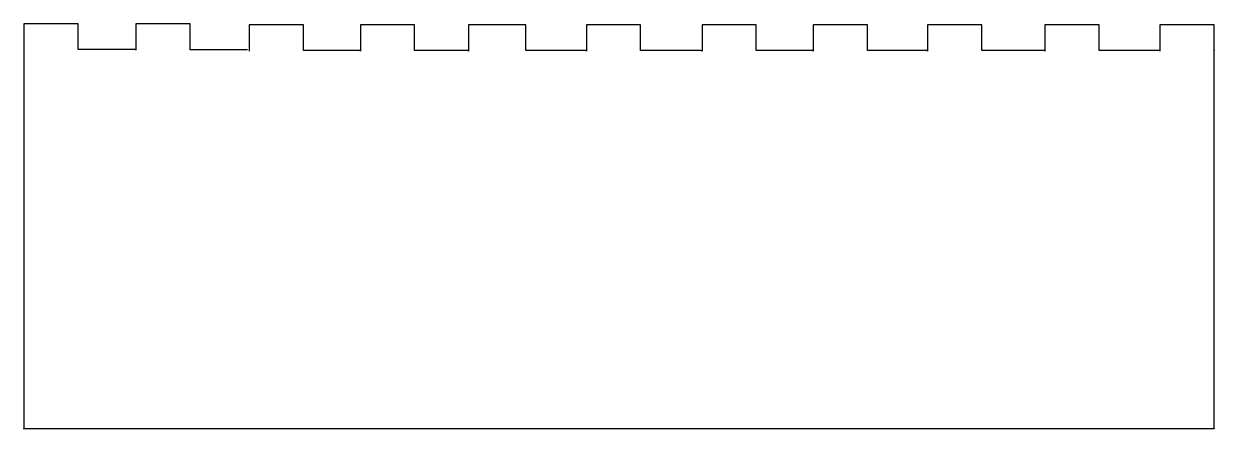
# Model space of a CAD drawing. Extents: x 0 to 279, y 44 to 139.
import ezdxf

# ---------------------------------------------------------------- set-up
doc = ezdxf.new("R2010")
doc.units = 0
doc.layers.add('test', color=7, linetype='CONTINUOUS')

msp = doc.modelspace()

# ---------------------------------------------------------------- linework, layer by layer
at = {"layer": 'test', "color": 1}
msp.add_lwpolyline([(52.488606, 133.043048), (39.040717, 133.043048), (39.040717, 139.10624), (26.299089, 139.10624), (26.299089, 132.913579), (26.299089, 132.917106), (26.189376, 133.043401), (12.741487, 133.043401), (12.741487, 139.10624), (-0.000141, 139.10624), (-0.000141, 132.913931), (-0.000141, 132.917106), (-0.000141, 44.017106), (-0.000141, 44.194554), (279.399859, 44.194554), (279.399859, 44.097187), (279.399859, 132.997187), (279.399859, 132.904406), (279.399859, 132.840906), (279.399859, 138.903392), (266.658231, 138.903392), (266.658231, 132.711437), (266.658231, 132.714612), (266.538287, 132.840906), (252.384489, 132.840906), (252.384489, 138.903392), (239.642862, 138.903392), (239.642862, 132.711437), (239.642862, 132.714612), (239.710242, 132.840906), (224.849831, 132.840906), (224.849831, 138.903392), (212.107851, 138.903392), (212.107851, 132.711437), (212.107851, 132.714612), (212.207334, 132.840906), (198.053537, 132.840906), (198.053537, 138.903392), (185.311556, 138.903392), (185.311556, 132.711437), (185.311556, 132.714612), (185.378937, 132.840906), (171.931048, 132.840906), (171.931048, 138.903392), (159.189067, 138.903392), (159.189067, 132.711437), (159.189067, 132.714612), (158.935773, 132.840906), (144.781976, 132.840906), (144.781976, 138.903392), (132.039995, 138.903392), (132.039995, 132.711437), (132.039995, 132.714612), (132.107376, 132.840906), (117.824814, 132.840906), (117.824814, 138.903392), (104.376926, 138.903392), (104.376926, 132.711437), (104.376926, 132.714612), (104.476056, 132.840906), (91.734428, 132.840906), (91.734428, 138.903392), (78.992801, 138.903392), (78.992801, 132.711437), (78.992801, 132.714612), (79.060181, 132.840906), (65.612292, 132.840906), (65.612292, 138.903392), (52.870664, 138.903392), (52.870664, 132.711437), (52.870664, 132.714612)], dxfattribs=at)

doc.saveas('drawing.dxf')
